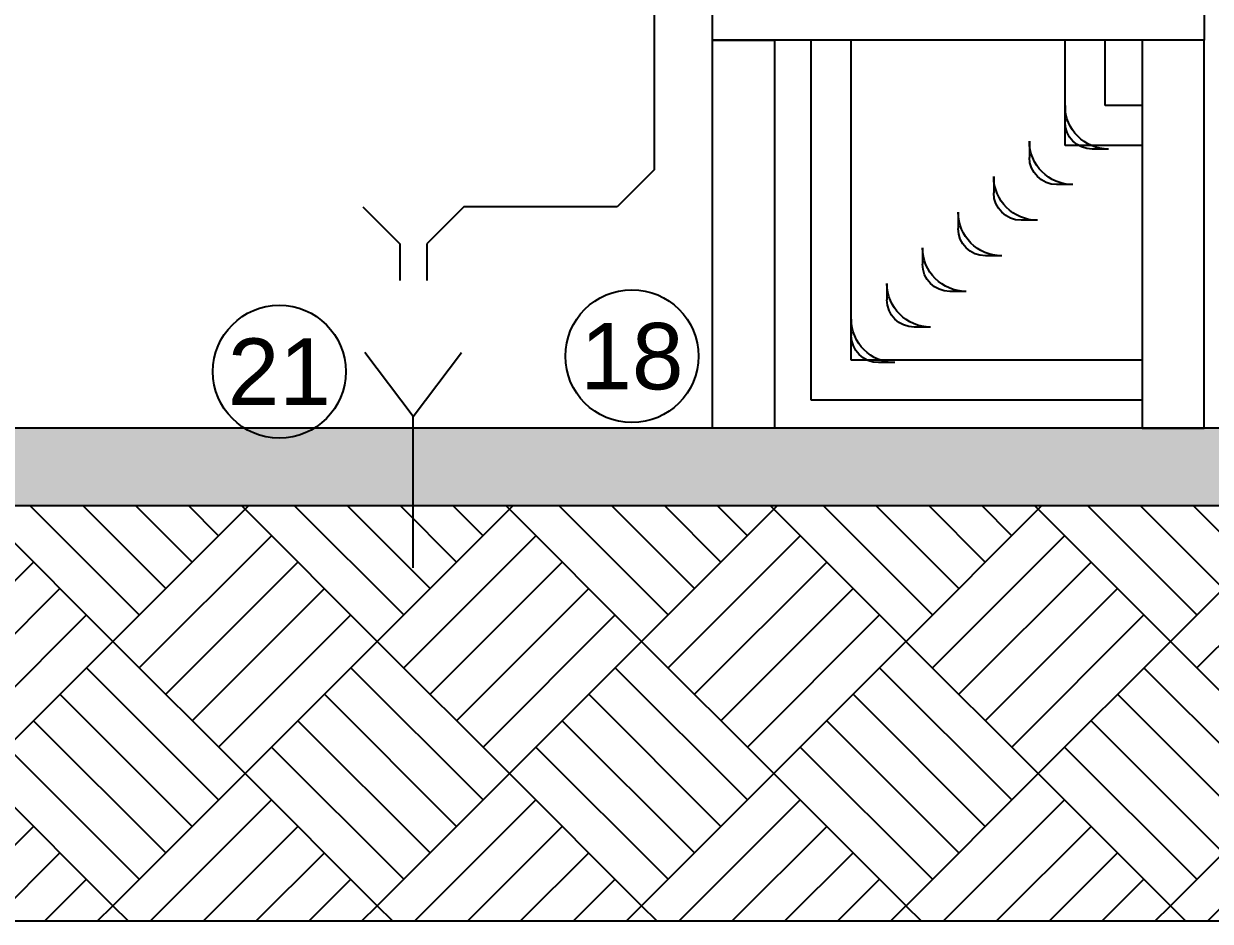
# Model space of a CAD drawing. Header units: millimetres. Extents: x -265298 to 39086, y 16803 to 136893.
# Drawn here: x -154330 to -152026, y 81460 to 83203 of the extents above; entities that cross this region are included whole.
import ezdxf
from ezdxf.enums import TextEntityAlignment as Align
from ezdxf.lldxf.tags import DXFTag

# ---------------------------------------------------------------- set-up
doc = ezdxf.new("R2010")
doc.units = ezdxf.units.MM
doc.header["$LTSCALE"] = 25
doc.linetypes.add('schedules_symbols_notes$0$HIDDEN2', pattern=[0.1875, 0.125, -0.0625])
for name, color, linetype in [('schedules_symbols_notes$0$M-ANNO', 11, 'Continuous'), ('schedules_symbols_notes$0$M-CONTROL CYAN', 4, 'Continuous'), ('schedules_symbols_notes$0$M-DETAIL CLR11', 11, 'Continuous'), ('schedules_symbols_notes$0$M-HVAC-RETN-DUCT', 1, 'Continuous'), ('schedules_symbols_notes$0$M-HVAC-SUPP-DUCT', 4, 'Continuous'), ('schedules_symbols_notes$0$P-COND-DRAIN', 3, 'schedules_symbols_notes$0$CONDENSATE_DRAIN')]:
    doc.layers.add(name, color=color, linetype=linetype)
doc.styles.add('schedules_symbols_notes$0$RDZENG_0.25', font='micross.ttf', dxfattribs={"height": 4})
doc.styles.add('schedules_symbols_notes$0$Standard', font='arial.ttf')
tags = doc.linetypes.add('schedules_symbols_notes$0$CONDENSATE_DRAIN', pattern='A,2,-0.2,["CD",schedules_symbols_notes$0$Standard,S=0.08,R=0,X=-0.08,Y=-0.04],-0.2', length=2.4).pattern_tags.tags
tags[6] = DXFTag(74, 10)

# ---------------------------------------------------------------- blocks, each defined once
blk = doc.blocks.new('schedules_symbols_notes$0$A$C56AC6403')
at = {"color": 11}
for p, q in [((0, 3), (1.125, 3)), ((3, 0), (3, 1.125))]:
    blk.add_line(p, q, dxfattribs=at)
for centre, radius in [((0, 0), 3), ((1.125, 1.125), 1.875)]:
    blk.add_arc(centre, radius, 0, 90, dxfattribs=at)
blk = doc.blocks.new('schedules_symbols_notes$0$KEYED NOTE_0.25')
at = {"layer": 'schedules_symbols_notes$0$M-ANNO'}
blk.add_circle((0, 0), 4, dxfattribs=at)
at = {"layer": 'schedules_symbols_notes$0$M-ANNO', "style": 'schedules_symbols_notes$0$RDZENG_0.25'}
blk.add_attdef('#', text='', height=4, dxfattribs=at).set_placement((0, 0), align=Align.MIDDLE_CENTER)

msp = doc.modelspace()

# ---------------------------------------------------------------- hatches: boundary and pattern name
at = {"layer": 'schedules_symbols_notes$0$M-DETAIL CLR11'}
h = msp.add_hatch(dxfattribs=at)
h.set_pattern_fill('CONCRETE1', color=256, scale=12.7, style=0)
h.set_pattern_definition([(0, (-172889.5, 78666.75), (258.064, 258.064), [32.258, -225.806]), (90, (-172889.5, 78666.75), (-258.064, 258.064), [32.258, -225.806]), (135, (-172857.23, 78666.75), (-258.064, 2e-14), [45.6197, -319.338]), (0, (-172857.23, 78811.9), (258.064, 258.064), [32.258, -225.806]), (45, (-172841.1, 78795.78), (0, 258.064), [22.8098, -342.1478]), (135, (-172841.1, 78795.78), (-258.064, 2e-14), [22.8098, -342.1478]), (0, (-172760.46, 78876.43), (258.064, 258.064), [45.6197, -212.4443]), (45, (-172760.46, 78876.43), (0, 258.064), [32.258, -332.6996]), (135, (-172714.84, 78876.43), (-258.064, 2e-14), [32.258, -332.6996]), (90, (-172712.07, 78731.27), (-258.064, 258.064), [32.258, -225.806]), (45, (-172712.07, 78731.27), (0, 258.064), [22.8098, -342.1478]), (135, (-172695.94, 78747.4), (-258.064, 2e-14), [22.8098, -342.1478]), (0, (-172857.23, 78731.27), (258.064, 258.064), [16.129, -216.1286]), (0, (-172663.68, 78795.78), (258.064, 258.064), [16.129, -216.1286]), (90, (-172744.33, 78828.04), (-258.064, 258.064), [16.129, -216.1286]), (135, (-172712.07, 78682.88), (-258.064, 2e-14), [22.8098, -342.1478]), (135, (-172824.97, 78860.3), (-258.064, 2e-14), [22.8098, -342.1478]), (45, (-172768.52, 78751.43), (0, 258.064), [22.8098, -342.1478]), (90, (-172800.78, 78699), (-258.064, 258.064), [4.0322, -254.0317]), (90, (-172788.68, 78807.88), (-258.064, 258.064), [4.0322, -254.0317]), (90, (-172667.72, 78852.23), (-258.064, 258.064), [4.0322, -254.0317]), (90, (-172663.68, 78715.14), (-258.064, 258.064), [4.0322, -254.0317])])
h.paths.add_polyline_path([(-145336.6, 82416.9), (-157877.4, 82416.9), (-157877.4, 82266.7), (-145336.6, 82266.7)])
h = msp.add_hatch(dxfattribs=at)
h.set_pattern_fill('EARTH2', color=256, scale=38.1, style=0)
h.set_pattern_definition([(45, (-172889.5, 78666.75), (0, 513.2216), [362.9025, -362.9025]), (45, (-172940.8, 78718.07), (0, 513.2216), [362.9025, -362.9025]), (45, (-172992.14, 78769.4), (0, 513.2216), [362.9025, -362.9025]), (45, (-173043.46, 78820.7), (0, 513.2216), [362.9025, -362.9025]), (45, (-173094.78, 78872.04), (0, 513.2216), [362.9025, -362.9025]), (45, (-173146.1, 78923.36), (0, 513.2216), [362.9025, -362.9025]), (135, (-172889.5, 78666.75), (-513.2216, 3e-14), [362.9025, -362.9025]), (135, (-172940.8, 78615.43), (-513.2216, 3e-14), [362.9025, -362.9025]), (135, (-172992.14, 78564.1), (-513.2216, 3e-14), [362.9025, -362.9025]), (135, (-173043.46, 78512.8), (-513.2216, 3e-14), [362.9025, -362.9025]), (135, (-173094.78, 78461.46), (-513.2216, 3e-14), [362.9025, -362.9025]), (135, (-173146.1, 78410.14), (-513.2216, 3e-14), [362.9025, -362.9025])])
h.paths.add_polyline_path([(-157877.4, 82266.7), (-145336.6, 82266.7), (-145336.6, 81459.5), (-157877.4, 81459.5)])

# ---------------------------------------------------------------- linework, layer by layer
at = {"layer": 'schedules_symbols_notes$0$M-CONTROL CYAN'}
for points in [[(-152992.7, 83291.6), (-152037.9, 83291.6), (-152037.9, 83170.9), (-152992.7, 83170.9)], [(-152992.7, 83170.9), (-152872, 83170.9), (-152872, 82416.9), (-152992.7, 82416.9)], [(-152037.9, 83170.9), (-152158.6, 83170.9), (-152158.6, 82416.9), (-152037.9, 82416.9)]]:
    msp.add_lwpolyline(points, close=True, dxfattribs=at)
at = {"layer": 'schedules_symbols_notes$0$M-DETAIL CLR11'}
for points in [[(-145336.6, 82416.9), (-157877.4, 82416.9), (-157877.4, 82266.7), (-145336.6, 82266.7)], [(-157877.4, 82266.7), (-145336.6, 82266.7), (-145336.6, 81459.5), (-157877.4, 81459.5)]]:
    msp.add_lwpolyline(points, close=True, dxfattribs=at)
at = {"layer": 'schedules_symbols_notes$0$M-HVAC-RETN-DUCT', "linetype": 'Continuous'}
for p, q in [((-152801.7, 83170.9), (-152801.7, 82472.4)), ((-152230.2, 83043.9), (-152230.2, 83170.9)), ((-152158.6, 83043.9), (-152230.2, 83043.9)), ((-152801.7, 82472.4), (-152158.6, 82472.4))]:
    msp.add_line(p, q, dxfattribs=at)
at = {"layer": 'schedules_symbols_notes$0$M-HVAC-SUPP-DUCT'}
for p, q in [((-153573.5, 82439.9), (-153667.4, 82564.1)), ((-153573.5, 82439.9), (-153479.7, 82564.1)), ((-153573.5, 82146.2), (-153573.5, 82439.9))]:
    msp.add_line(p, q, dxfattribs=at)
at = {"layer": 'schedules_symbols_notes$0$M-HVAC-SUPP-DUCT', "color": 12, "linetype": 'schedules_symbols_notes$0$HIDDEN2', "ltscale": 0.05}
for points in [[(-152724, 83170.9), (-152724, 82550.1), (-152158.6, 82550.1)], [(-152158.6, 82966.3), (-152307.9, 82966.3), (-152307.9, 83170.9)]]:
    msp.add_lwpolyline(points, dxfattribs=at)
at = {"layer": 'schedules_symbols_notes$0$P-COND-DRAIN'}
for p, q in [((-153105.5, 84224.6), (-153105.5, 82918.9)), ((-153105.5, 82918.9), (-153177.3, 82847)), ((-153671.6, 82847), (-153599.7, 82775.2)), ((-153475.5, 82847), (-153547.4, 82775.2)), ((-153177.3, 82847), (-153475.5, 82847)), ((-153599.7, 82775.2), (-153599.7, 82704.1)), ((-153547.4, 82775.2), (-153547.4, 82704.1))]:
    msp.add_line(p, q, dxfattribs=at)

# ---------------------------------------------------------------- block references
at = {"layer": 'schedules_symbols_notes$0$M-ANNO', "xscale": 32.258, "yscale": 32.258, "zscale": 32.258}
for p, values in [((-153149, 82557), {'#': '18'}), ((-153833.4, 82526.9), {'#': '21'})]:
    msp.add_blockref('schedules_symbols_notes$0$KEYED NOTE_0.25', p, dxfattribs=at).add_auto_attribs(values)
at = {"layer": 'schedules_symbols_notes$0$M-HVAC-SUPP-DUCT', "xscale": -28.21153959630071, "yscale": 28.21153959630071, "zscale": 28.21153959630071, "rotation": 90}
for p in [(-152223.6, 83043.9), (-152292.8, 82974.8), (-152361.9, 82905.6), (-152431.1, 82836.5), (-152500.2, 82767.4), (-152569.3, 82698.2), (-152638.5, 82629.1)]:
    msp.add_blockref('schedules_symbols_notes$0$A$C56AC6403', p, dxfattribs=at)

doc.saveas('drawing.dxf')
